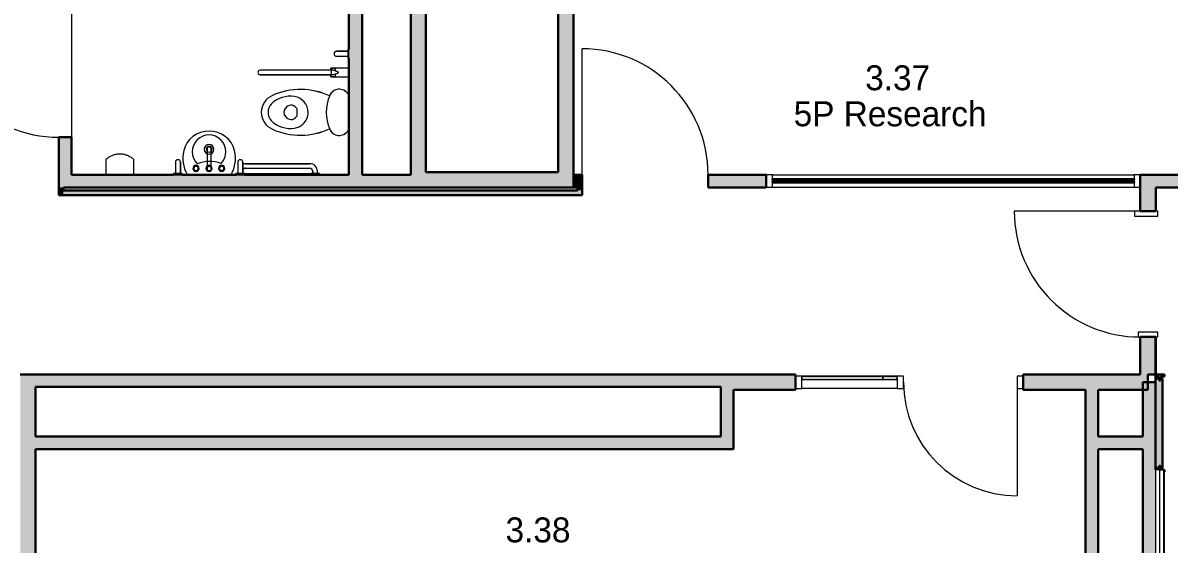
# Model space of a CAD drawing. Header units: millimetres. Extents: x 155927 to 317870, y -36033 to 97293.
# Drawn here: x 179020 to 188209, y 25546 to 29727 of the extents above; entities that cross this region are included whole.
import ezdxf

# ---------------------------------------------------------------- set-up
doc = ezdxf.new("R2010")
doc.units = ezdxf.units.MM
doc.header["$MEASUREMENT"] = 0
for name, color, linetype, lineweight in [('A-AREA-IDEN', 7, 'CONTINUOUS', 9), ('A-DOOR', 4, 'CONTINUOUS', 9), ('A-DOOR-FRAM', 4, 'CONTINUOUS', 18), ('A-GLAZ-CURT', 7, 'CONTINUOUS', 9), ('A-GLAZ-CWMG', 7, 'CONTINUOUS', 9), ('A-WALL', 7, 'CONTINUOUS', 9), ('A-WALL-PATT', 7, 'CONTINUOUS', 9), ('E-ELEC-FIXT', 91, 'CONTINUOUS', 9), ('I-FURN', 8, 'CONTINUOUS', 9), ('I-WALL', 7, 'CONTINUOUS', 9), ('P-SANR-FIXT', 7, 'CONTINUOUS', 9)]:
    doc.layers.add(name, color=color, linetype=linetype, lineweight=lineweight)
doc.styles.add('Century Gothic', font='GOTHIC.TTF', dxfattribs={"height": 200})

msp = doc.modelspace()

# ---------------------------------------------------------------- hatches: boundary and pattern name
at = {"layer": 'A-GLAZ-CURT'}
h = msp.add_hatch(color=256, dxfattribs=at)
h.paths.add_polyline_path([(185278.8, 28445.6), (185278.8, 28451.6), (185028.8, 28451.6), (185028.8, 28445.6)], flags=0)
h.paths.add_polyline_path([(185028.8, 28467.6), (185278.8, 28467.6), (185278.8, 28473.6), (185028.8, 28473.6)], flags=0)
h = msp.add_hatch(color=256, dxfattribs=at)
h.paths.add_polyline_path([(185278.8, 28445.6), (186178.8, 28445.6), (186178.8, 28451.6), (185278.8, 28451.6)], flags=0)
h.paths.add_polyline_path([(185278.8, 28467.6), (186178.8, 28467.6), (186178.8, 28473.6), (185278.8, 28473.6)], flags=0)
h = msp.add_hatch(color=256, dxfattribs=at)
h.paths.add_polyline_path([(186178.8, 28445.6), (187078.8, 28445.6), (187078.8, 28451.6), (186178.8, 28451.6)], flags=0)
h.paths.add_polyline_path([(186178.8, 28467.6), (187078.8, 28467.6), (187078.8, 28473.6), (186178.8, 28473.6)], flags=0)
h = msp.add_hatch(color=256, dxfattribs=at)
h.paths.add_polyline_path([(187078.8, 28445.6), (187928.8, 28445.6), (187928.8, 28451.6), (187078.8, 28451.6)], flags=0)
h.paths.add_polyline_path([(187078.8, 28467.6), (187928.8, 28467.6), (187928.8, 28473.6), (187078.8, 28473.6)], flags=0)
for points in [[(185264.9, 26866.1), (185914.9, 26866.1), (185914.9, 26891.1), (185264.9, 26891.1)], [(186029.9, 26866.1), (186029.9, 26891.1), (185914.9, 26891.1), (185914.9, 26866.1)]]:
    msp.add_hatch(color=256, dxfattribs=at).paths.add_polyline_path(points, flags=0)
at = {"layer": 'A-WALL-PATT'}
h = msp.add_hatch(color=256, dxfattribs=at)
h.paths.add_polyline_path([(183310.8, 28407.6), (183432.8, 28407.6), (183432.8, 33185.6), (183310.8, 33185.6), (183310.8, 28529.6)], flags=0)
h.paths.add_polyline_path([(183432.8, 34095.6), (183432.8, 34245.6), (183310.8, 34245.6), (183310.8, 34095.6)], flags=0)
for points in [[(182250.8, 28407.6), (182250.8, 33833.2), (182128.8, 33833.2), (182128.8, 28407.6)], [(181735.2, 28509.6), (181741.1, 28509.6), (181741.1, 30707.6), (181634.1, 30707.6), (181634.1, 28509.6)], [(179409.1, 28407.6), (182128.8, 28407.6), (182128.8, 28509.6), (179409.1, 28509.6), (179409.1, 28472.7)], [(182250.8, 28407.6), (183310.8, 28407.6), (183310.8, 28529.6), (182250.8, 28529.6)], [(183502.8, 28407.6), (183502.8, 28509.6), (183432.8, 28509.6), (183432.8, 28407.6)], [(189249.8, 28406.6), (189249.8, 28508.6), (188099.8, 28508.6), (188099.8, 28406.6), (188952.5, 28406.6)], [(179344.6, 28346.4), (179344.6, 28407.6), (179307.1, 28407.6), (179307.1, 28346.4), (179329.4, 28346.4)], [(183502.8, 28383.9), (183502.8, 28407.6), (183465.3, 28407.6), (183465.3, 28383.9)], [(183502.8, 28346.4), (183502.8, 28383.9), (179344.6, 28383.9), (179344.6, 28346.4), (181735.2, 28346.4)], [(179120.8, 15107.6), (179120.8, 16608.8), (179085.8, 16608.8), (179085.8, 17808.8), (179120.8, 17808.8), (179120.8, 24008.8), (179115.8, 24008.8), (179115.8, 25208.8), (179120.8, 25208.8), (179120.8, 26907.6), (178998.8, 26907.6), (178998.8, 15107.6)], [(179120.8, 26806.6), (183451.8, 26806.6), (183451.8, 26907.6), (179120.8, 26907.6)], [(184615.1, 26806.6), (184615.1, 26907.6), (183451.8, 26907.6), (183451.8, 26806.6), (184141, 26806.6)], [(184615.1, 26307.6), (184716.1, 26307.6), (184716.1, 26905.6), (184615.1, 26905.6), (184615.1, 26408.6)], [(187539.9, 22808.6), (187640.9, 22808.6), (187640.9, 26783.6), (187539.9, 26783.6), (187539.9, 22832.9)], [(184615.1, 26307.6), (184615.1, 26408.6), (179120.8, 26408.6), (179120.8, 26307.6), (184141, 26307.6)], [(187998.8, 26307.6), (187998.8, 26408.6), (187640.9, 26408.6), (187640.9, 26307.6)]]:
    msp.add_hatch(color=256, dxfattribs=at).paths.add_polyline_path(points, flags=0)
h = msp.add_hatch(color=256, dxfattribs=at)
h.paths.add_polyline_path([(179307.1, 28407.6), (179409.1, 28407.6), (179409.1, 28809.6), (179307.1, 28809.6)], flags=0)
h.paths.add_polyline_path([(179307.1, 29819.6), (179409.1, 29819.6), (179409.1, 30605.6), (179307.1, 30605.6)], flags=0)
h = msp.add_hatch(color=256, dxfattribs=at)
h.paths.add_polyline_path([(184978.8, 28407.6), (184978.8, 28509.6), (184512.8, 28509.6), (184512.8, 28407.6)], flags=0)
h.paths.add_polyline_path([(183432.8, 28407.6), (183502.8, 28407.6), (183502.8, 28509.6), (183432.8, 28509.6)], flags=0)
h = msp.add_hatch(color=256, dxfattribs=at)
h.paths.add_polyline_path([(188038.8, 26905.6), (188099.8, 26905.6), (188099.8, 27207.6), (187977.8, 27207.6), (187977.8, 26905.6)], flags=0)
h.paths.add_polyline_path([(188099.8, 28217.6), (188099.8, 28508.6), (187977.8, 28508.6), (187977.8, 28217.6)], flags=0)
h = msp.add_hatch(color=256, dxfattribs=at)
h.paths.add_polyline_path([(187039.9, 26783.6), (188038.8, 26783.6), (188038.8, 26905.6), (187039.9, 26905.6)], flags=0)
h.paths.add_polyline_path([(184716.1, 26783.6), (185214.9, 26783.6), (185214.9, 26905.6), (184716.1, 26905.6)], flags=0)
h = msp.add_hatch(color=256, dxfattribs=at)
h.paths.add_polyline_path([(188099.8, 15109.6), (188099.8, 16606.6), (187998.8, 16606.6), (187998.8, 15109.6)], flags=0)
h.paths.add_polyline_path([(188099.8, 19407.6), (188099.8, 20007.6), (187998.8, 20007.6), (187998.8, 19407.6)], flags=0)
h.paths.add_polyline_path([(188099.8, 22808.6), (188099.8, 26844.6), (187998.8, 26844.6), (187998.8, 22808.6)], flags=0)
h = msp.add_hatch(color=256, dxfattribs=at)
h.paths.add_polyline_path([(188155.8, 15141.6), (188155.8, 16691.6), (188099.8, 16691.6), (188099.8, 15141.6), (188101.8, 15141.6)], flags=0)
h.paths.add_polyline_path([(188099.8, 19423.6), (188155.8, 19423.6), (188155.8, 19991.6), (188099.8, 19991.6)], flags=0)
h.paths.add_polyline_path([(188155.8, 22723.6), (188155.8, 24142.8), (188099.8, 24142.8), (188099.8, 22723.6)], flags=0)
h.paths.add_polyline_path([(188099.8, 24158.8), (188155.8, 24158.8), (188155.8, 24326.8), (188099.8, 24326.8)], flags=0)
h.paths.add_polyline_path([(188155.8, 26158.8), (188155.8, 26875.6), (188099.8, 26875.6), (188099.8, 26158.8)], flags=0)

# ---------------------------------------------------------------- linework, layer by layer
at = {"layer": 'A-DOOR'}
for p, q in [((183502.8, 28509.6), (183502.8, 29519.6)), ((187977.8, 28217.6), (186967.8, 28217.6))]:
    msp.add_line(p, q, dxfattribs=at)
at = {"layer": 'A-DOOR', "lineweight": 20}
msp.add_line((186989.9, 26844.6), (186989.9, 25934.6), dxfattribs=at)
at = {"layer": 'A-DOOR'}
for centre, radius, start, end in [((179307.1, 29819.6), 1010, 180, 270), ((183502.8, 28509.6), 1010, 0, 90), ((187977.8, 28217.6), 1010, 180, 270), ((186989.9, 26844.6), 910, 180, 270)]:
    msp.add_arc(centre, radius, start, end, dxfattribs=at)
at = {"layer": 'A-DOOR-FRAM', "lineweight": 20}
for p, q in [((187977.8, 28217.6), (187931.8, 28217.6)), ((187931.8, 28217.6), (187931.8, 28177.6)), ((188117.8, 28217.6), (188099.8, 28217.6)), ((188117.8, 28177.6), (188117.8, 28217.6)), ((187931.8, 28177.6), (188117.8, 28177.6)), ((188117.8, 27247.6), (187959.8, 27247.6)), ((187959.8, 27247.6), (187959.8, 27207.6)), ((187959.8, 27207.6), (187977.8, 27207.6)), ((188099.8, 27207.6), (188117.8, 27207.6)), ((188117.8, 27207.6), (188117.8, 27247.6))]:
    msp.add_line(p, q, dxfattribs=at)
at = {"layer": 'A-GLAZ-CURT', "lineweight": 30}
for p, q in [((185278.8, 28473.6), (185028.8, 28473.6)), ((185028.8, 28473.6), (185028.8, 28467.6)), ((185028.8, 28467.6), (185278.8, 28467.6)), ((185278.8, 28451.6), (185028.8, 28451.6)), ((185028.8, 28451.6), (185028.8, 28445.6)), ((185028.8, 28445.6), (185278.8, 28445.6)), ((186178.8, 28473.6), (185278.8, 28473.6)), ((185278.8, 28473.6), (185278.8, 28467.6)), ((185278.8, 28467.6), (185278.8, 28473.6)), ((185278.8, 28467.6), (186178.8, 28467.6)), ((186178.8, 28451.6), (185278.8, 28451.6)), ((185278.8, 28451.6), (185278.8, 28445.6)), ((185278.8, 28445.6), (185278.8, 28451.6)), ((185278.8, 28445.6), (186178.8, 28445.6)), ((186178.8, 28467.6), (186178.8, 28473.6)), ((187078.8, 28473.6), (186178.8, 28473.6)), ((186178.8, 28473.6), (186178.8, 28467.6)), ((186178.8, 28467.6), (187078.8, 28467.6)), ((186178.8, 28445.6), (186178.8, 28451.6)), ((187078.8, 28451.6), (186178.8, 28451.6)), ((186178.8, 28451.6), (186178.8, 28445.6)), ((186178.8, 28445.6), (187078.8, 28445.6)), ((187078.8, 28467.6), (187078.8, 28473.6)), ((187928.8, 28473.6), (187078.8, 28473.6)), ((187078.8, 28473.6), (187078.8, 28467.6)), ((187078.8, 28467.6), (187928.8, 28467.6)), ((187078.8, 28445.6), (187078.8, 28451.6)), ((187928.8, 28451.6), (187078.8, 28451.6)), ((187078.8, 28451.6), (187078.8, 28445.6)), ((187078.8, 28445.6), (187928.8, 28445.6)), ((187928.8, 28467.6), (187928.8, 28473.6)), ((187928.8, 28445.6), (187928.8, 28451.6))]:
    msp.add_line(p, q, dxfattribs=at)
at = {"layer": 'A-GLAZ-CURT', "lineweight": 20}
for p, q in [((185914.9, 26891.1), (185264.9, 26891.1)), ((185264.9, 26891.1), (185264.9, 26866.1)), ((185264.9, 26866.1), (185914.9, 26866.1)), ((185914.9, 26866.1), (185914.9, 26891.1)), ((186029.9, 26891.1), (185914.9, 26891.1)), ((185914.9, 26891.1), (185914.9, 26866.1)), ((185914.9, 26866.1), (186029.9, 26866.1)), ((186029.9, 26866.1), (186029.9, 26891.1))]:
    msp.add_line(p, q, dxfattribs=at)
at = {"layer": 'A-GLAZ-CWMG', "lineweight": 20, "extrusion": (0, 0, -1)}
for p, q in [((185028.8, 28509.6), (184978.8, 28509.6)), ((184978.8, 28509.6), (184978.8, 28409.6)), ((185028.8, 28409.6), (185028.8, 28509.6)), ((184978.8, 28409.6), (185028.8, 28409.6)), ((186079.9, 26894.6), (186029.9, 26894.6)), ((186029.9, 26894.6), (186029.9, 26794.6)), ((186079.9, 26794.6), (186079.9, 26894.6)), ((187039.9, 26894.6), (186989.9, 26894.6)), ((186989.9, 26894.6), (186989.9, 26794.6)), ((187039.9, 26794.6), (187039.9, 26894.6)), ((186029.9, 26794.6), (186079.9, 26794.6)), ((186989.9, 26794.6), (187039.9, 26794.6))]:
    msp.add_line(p, q, dxfattribs=at)
at = {"layer": 'A-GLAZ-CWMG'}
for p, q in [((185028.8, 28509.6), (185278.8, 28509.6)), ((185278.8, 28509.6), (186178.8, 28509.6)), ((186178.8, 28509.6), (187078.8, 28509.6)), ((187078.8, 28509.6), (187928.8, 28509.6)), ((185028.8, 28409.6), (185278.8, 28409.6)), ((185278.8, 28409.6), (186178.8, 28409.6)), ((186178.8, 28409.6), (187078.8, 28409.6)), ((187078.8, 28409.6), (187928.8, 28409.6)), ((185914.9, 26894.6), (185264.9, 26894.6)), ((186029.9, 26894.6), (185914.9, 26894.6)), ((185914.9, 26794.6), (185264.9, 26794.6)), ((186029.9, 26794.6), (185914.9, 26794.6))]:
    msp.add_line(p, q, dxfattribs=at)
at = {"layer": 'A-GLAZ-CWMG', "lineweight": 20}
for p, q in [((187978.8, 28509.6), (187928.8, 28509.6)), ((187928.8, 28509.6), (187928.8, 28409.6)), ((187978.8, 28409.6), (187978.8, 28509.6)), ((187928.8, 28409.6), (187978.8, 28409.6)), ((185264.9, 26894.6), (185214.9, 26894.6)), ((185214.9, 26894.6), (185214.9, 26794.6)), ((185264.9, 26794.6), (185264.9, 26894.6)), ((185214.9, 26794.6), (185264.9, 26794.6))]:
    msp.add_line(p, q, dxfattribs=at)
at = {"layer": 'A-WALL', "lineweight": 30}
for p, q in [((188099.8, 28508.6), (187977.8, 28508.6)), ((187977.8, 28508.6), (187977.8, 28217.6)), ((187977.8, 28217.6), (188099.8, 28217.6)), ((188099.8, 27207.6), (187977.8, 27207.6)), ((187977.8, 27207.6), (187977.8, 26905.6)), ((188099.8, 26905.6), (188099.8, 27207.6)), ((179120.8, 26907.6), (178998.8, 26907.6)), ((185214.9, 26905.6), (184716.1, 26905.6)), ((185214.9, 26783.6), (185214.9, 26905.6)), ((187977.8, 26905.6), (187039.9, 26905.6)), ((187039.9, 26905.6), (187039.9, 26783.6)), ((188038.8, 26783.6), (188038.8, 26905.6)), ((188038.8, 26905.6), (188099.8, 26905.6)), ((188171.8, 26907.6), (188101.8, 26907.6)), ((188101.8, 26907.6), (188101.8, 26891.6)), ((188101.8, 26891.6), (188129.8, 26891.6)), ((188129.8, 26891.6), (188129.8, 26859.6)), ((188129.8, 26859.6), (188139.8, 26859.6)), ((188139.8, 26891.6), (188171.8, 26891.6)), ((188139.8, 26859.6), (188139.8, 26891.6)), ((188171.8, 26891.6), (188171.8, 26907.6)), ((179120.8, 26408.6), (179120.8, 26806.6)), ((184716.1, 26783.6), (185214.9, 26783.6)), ((187039.9, 26783.6), (187539.9, 26783.6)), ((187640.9, 26783.6), (188038.8, 26783.6)), ((179120.8, 25208.8), (179120.8, 26307.6)), ((188139.8, 26174.8), (188129.8, 26174.8)), ((188129.8, 26174.8), (188129.8, 26142.8)), ((188139.8, 26142.8), (188139.8, 26174.8)), ((188171.8, 26142.8), (188164.8, 26142.8)), ((188164.8, 26126.8), (188171.8, 26126.8)), ((188171.8, 26126.8), (188171.8, 26142.8))]:
    msp.add_line(p, q, dxfattribs=at)
at = {"layer": 'A-WALL'}
msp.add_line((188171.8, 24358.8), (188171.8, 26126.8), dxfattribs=at)
at = {"layer": 'E-ELEC-FIXT'}
for p, q in [((179756.9, 28669.8), (179750.6, 28668)), ((179763.4, 28671.2), (179756.9, 28669.8)), ((179769.9, 28672.5), (179763.4, 28671.2)), ((179776.4, 28673.4), (179769.9, 28672.5)), ((179783, 28674.1), (179776.4, 28673.4)), ((179789.6, 28674.6), (179783, 28674.1)), ((179796.2, 28674.7), (179789.6, 28674.6)), ((179802.8, 28674.6), (179796.2, 28674.7)), ((179809.4, 28674.3), (179802.8, 28674.6)), ((179815.9, 28673.7), (179809.4, 28674.3)), ((179822.5, 28672.8), (179815.9, 28673.7)), ((179829, 28671.6), (179822.5, 28672.8)), ((179835.4, 28670.2), (179829, 28671.6)), ((179841.8, 28668.6), (179835.4, 28670.2)), ((179687.5, 28633.1), (179684.1, 28630)), ((179692.6, 28637.4), (179687.5, 28633.1)), ((179697.8, 28641.5), (179692.6, 28637.4)), ((179703.1, 28645.3), (179697.8, 28641.5)), ((179708.6, 28649), (179703.1, 28645.3)), ((179714.2, 28652.4), (179708.6, 28649)), ((179720, 28655.6), (179714.2, 28652.4)), ((179725.9, 28658.6), (179720, 28655.6)), ((179731.9, 28661.3), (179725.9, 28658.6)), ((179738.1, 28663.8), (179731.9, 28661.3)), ((179744.3, 28666), (179738.1, 28663.8)), ((179750.6, 28668), (179744.3, 28666)), ((179848.2, 28666.7), (179841.8, 28668.6)), ((179854.4, 28664.5), (179848.2, 28666.7)), ((179860.5, 28662.1), (179854.4, 28664.5)), ((179866.6, 28659.4), (179860.5, 28662.1)), ((179872.5, 28656.5), (179866.6, 28659.4)), ((179878.3, 28653.4), (179872.5, 28656.5)), ((179884, 28650), (179878.3, 28653.4)), ((179889.6, 28646.5), (179884, 28650)), ((179895, 28642.7), (179889.6, 28646.5)), ((179900.2, 28638.6), (179895, 28642.7)), ((179905.3, 28634.4), (179900.2, 28638.6)), ((179910.2, 28630), (179905.3, 28634.4))]:
    msp.add_line(p, q, dxfattribs=at)
for points, knots in [([(179684.1, 28630), (179684.1, 28630.2), (179684.1, 28628.8), (179684.1, 28624), (179684.1, 28620.6), (179684.1, 28617.6), (179684.1, 28614.2), (179684.1, 28609.4), (179684.1, 28603.8), (179684.1, 28597.8), (179684.1, 28591.5), (179684.1, 28583.7), (179684.1, 28574.5), (179684.1, 28565.7), (179684.1, 28556.6), (179684.1, 28544.3), (179684.1, 28528.7), (179684.1, 28516), (179684.1, 28509.6)], [-1, -1, -1, -1, -0.861111, -0.791667, -0.756944, -0.722222, -0.6875, -0.652778, -0.583333, -0.548611, -0.513889, -0.444444, -0.388889, -0.333333, -0.277778, -0.222222, -0.111111, 0, 0, 0, 0]), ([(179910.2, 28509.6), (179910.2, 28517.6), (179910.2, 28529.4), (179910.2, 28545.1), (179910.2, 28554.7), (179910.2, 28562.3), (179910.2, 28569.7), (179910.2, 28578.9), (179910.2, 28587.5), (179910.2, 28594), (179910.2, 28599.6), (179910.2, 28605.8), (179910.2, 28612.1), (179910.2, 28617.6), (179910.2, 28622.3), (179910.2, 28625.9), (179910.2, 28628.4), (179910.2, 28629.8), (179910.2, 28630), (179910.2, 28630)], [-1, -1, -1, -1, -0.861111, -0.791667, -0.722222, -0.6875, -0.652778, -0.583333, -0.513889, -0.479167, -0.444444, -0.388889, -0.333333, -0.277778, -0.222222, -0.166667, -0.111111, -0.055556, 0, 0, 0, 0])]:
    msp.add_open_spline(points, degree=3, knots=knots, dxfattribs=at)
at = {"layer": 'I-FURN'}
for p, q in [((188134.8, 26142.8), (188099.8, 26142.8)), ((188099.8, 26142.8), (188099.8, 24342.8)), ((188134.8, 26142.8), (188164.8, 26142.8)), ((188134.8, 24342.8), (188134.8, 26142.8)), ((188134.8, 24342.8), (188134.8, 26142.8)), ((188164.8, 26142.8), (188164.8, 24342.8))]:
    msp.add_line(p, q, dxfattribs=at)
at = {"layer": 'I-WALL', "lineweight": 30}
for p, q in [((182128.8, 33833.2), (182128.8, 28509.6)), ((182250.8, 28529.6), (182250.8, 33833.2)), ((183310.8, 33185.6), (183310.8, 28529.6)), ((183432.8, 28509.6), (183432.8, 33185.6)), ((181741.1, 28509.6), (181741.1, 30707.6)), ((181634.1, 30605.6), (181634.1, 29514.6)), ((181634.1, 29444.6), (181634.1, 28509.6)), ((179307.1, 28809.6), (179307.1, 28407.6)), ((179409.1, 28809.6), (179307.1, 28809.6)), ((179409.1, 28509.6), (179409.1, 28809.6)), ((180227.6, 28509.6), (179409.1, 28509.6)), ((180727.6, 28509.6), (180297.6, 28509.6)), ((181634.1, 28509.6), (180797.6, 28509.6)), ((182128.8, 28509.6), (181741.1, 28509.6)), ((183310.8, 28529.6), (182250.8, 28529.6)), ((183502.8, 28509.6), (183432.8, 28509.6)), ((183502.8, 28509.6), (183432.8, 28509.6)), ((183432.8, 28509.6), (183432.8, 28407.6)), ((183502.8, 28407.6), (183502.8, 28509.6)), ((183502.8, 28407.6), (183502.8, 28509.6)), ((184978.8, 28509.6), (184512.8, 28509.6)), ((184512.8, 28509.6), (184512.8, 28407.6)), ((184978.8, 28407.6), (184978.8, 28509.6)), ((189249.8, 28508.6), (188099.8, 28508.6)), ((179307.1, 28407.6), (179307.1, 28346.4)), ((179344.6, 28407.6), (179409.1, 28407.6)), ((179344.6, 28383.9), (179344.6, 28407.6)), ((179409.1, 28407.6), (182128.8, 28407.6)), ((182128.8, 28407.6), (182250.8, 28407.6)), ((182250.8, 28407.6), (183310.8, 28407.6)), ((183310.8, 28407.6), (183432.8, 28407.6)), ((183432.8, 28407.6), (183502.8, 28407.6)), ((183432.8, 28407.6), (183502.8, 28407.6)), ((183502.8, 28407.6), (183465.3, 28407.6)), ((183465.3, 28407.6), (183465.3, 28383.9)), ((183502.8, 28383.9), (183502.8, 28407.6)), ((184512.8, 28407.6), (184978.8, 28407.6)), ((188101.8, 28406.6), (189249.8, 28406.6)), ((188101.8, 28217.6), (188101.8, 28406.6)), ((179307.1, 28346.4), (179344.6, 28346.4)), ((183465.3, 28383.9), (179344.6, 28383.9)), ((179344.6, 28346.4), (183502.8, 28346.4)), ((183502.8, 28346.4), (183502.8, 28383.9)), ((188099.8, 28217.6), (188101.8, 28217.6)), ((188101.8, 27207.6), (188099.8, 27207.6)), ((188099.8, 27207.6), (188099.8, 26875.6)), ((188101.8, 26875.6), (188101.8, 27207.6)), ((183451.8, 26907.6), (179120.8, 26907.6)), ((184615.1, 26907.6), (183451.8, 26907.6)), ((184615.1, 26905.6), (184615.1, 26907.6)), ((184716.1, 26905.6), (184615.1, 26905.6)), ((188099.8, 26844.6), (187998.8, 26844.6)), ((187998.8, 26844.6), (187998.8, 26408.6)), ((188099.8, 26875.6), (188099.8, 26158.8)), ((188099.8, 26142.8), (188099.8, 26844.6)), ((188155.8, 26875.6), (188101.8, 26875.6)), ((188155.8, 26158.8), (188155.8, 26875.6)), ((179120.8, 26806.6), (183451.8, 26806.6)), ((183451.8, 26806.6), (184615.1, 26806.6)), ((184615.1, 26806.6), (184615.1, 26408.6)), ((184716.1, 26307.6), (184716.1, 26783.6)), ((187539.9, 26783.6), (187539.9, 22808.6)), ((187640.9, 26408.6), (187640.9, 26783.6)), ((184615.1, 26408.6), (179120.8, 26408.6)), ((187998.8, 26408.6), (187640.9, 26408.6)), ((179120.8, 26307.6), (184615.1, 26307.6)), ((184615.1, 26307.6), (184716.1, 26307.6)), ((187640.9, 26307.6), (187998.8, 26307.6)), ((187640.9, 24074.9), (187640.9, 26307.6)), ((187998.8, 26307.6), (187998.8, 24074.9)), ((188099.8, 26158.8), (188155.8, 26158.8))]:
    msp.add_line(p, q, dxfattribs=at)
at = {"layer": 'I-WALL'}
msp.add_line((188155.8, 26158.8), (188155.8, 26142.8), dxfattribs=at)
at = {"layer": 'P-SANR-FIXT'}
for p, q in [((179412.6, 28509.6), (179412.6, 30009.6)), ((181624.1, 29499.8), (181534.1, 29499.8)), ((181534.1, 29499.8), (181624.1, 29499.8)), ((181634.1, 29514.6), (181624.1, 29514.6)), ((181624.1, 29514.6), (181624.1, 29499.8)), ((181634.1, 29514.6), (181624.1, 29514.6)), ((181624.1, 29514.6), (181624.1, 29444.6)), ((181634.1, 29444.6), (181634.1, 29514.6)), ((181634.1, 29444.6), (181634.1, 29514.6)), ((181534.1, 29459.6), (181624.1, 29459.6)), ((181534.1, 29459.6), (181624.1, 29459.6)), ((181624.1, 29459.6), (181624.1, 29444.6)), ((181624.1, 29444.6), (181634.1, 29444.6)), ((181624.1, 29444.6), (181634.1, 29444.6)), ((181487.7, 29347.6), (180921.7, 29347.6)), ((181501.7, 29347.6), (180921.7, 29347.6)), ((181634.1, 29364.7), (181487.7, 29364.7)), ((181487.7, 29364.7), (181487.7, 29347.6)), ((181487.7, 29347.6), (181487.7, 29364.7)), ((181487.7, 29364.7), (181522.6, 29364.7)), ((181522.6, 29364.7), (181522.6, 29343.4)), ((181634.1, 29364.7), (181522.6, 29364.7)), ((181522.6, 29315.8), (181522.6, 29294.5)), ((180921.7, 29311.6), (181487.7, 29311.6)), ((181501.7, 29311.6), (180921.7, 29311.6)), ((181487.7, 29311.6), (181487.7, 29294.5)), ((181487.7, 29294.5), (181487.7, 29311.6)), ((181487.7, 29294.5), (181634.1, 29294.5)), ((181522.6, 29294.5), (181487.7, 29294.5)), ((181522.6, 29294.5), (181634.1, 29294.5)), ((181634.1, 29156.5), (181625.2, 29156.5)), ((181634.1, 29156.5), (181625.2, 29156.5)), ((181203.6, 29052.7), (181215.9, 29040.4)), ((181215.9, 29040.4), (181215.9, 28978.8)), ((181215.9, 28978.8), (181203.6, 28966.5)), ((181625.2, 28862.7), (181634.1, 28862.7)), ((181625.2, 28862.7), (181634.1, 28862.7)), ((180497.6, 28724.5), (180497.6, 28580.3)), ((180527.6, 28724.5), (180527.6, 28580.3)), ((180242.6, 28609.6), (180242.6, 28519.6)), ((180242.6, 28609.6), (180242.6, 28519.6)), ((180282.8, 28519.6), (180282.8, 28609.6)), ((180282.8, 28609.6), (180282.8, 28519.6)), ((180742.6, 28609.6), (180742.6, 28519.6)), ((180742.6, 28609.6), (180742.6, 28519.6)), ((180782.8, 28519.6), (180782.8, 28609.6)), ((180782.8, 28609.6), (180782.8, 28519.6)), ((181319.6, 28597.6), (180805.6, 28597.6)), ((180805.6, 28597.6), (181319.6, 28597.6)), ((181612.6, 28509.6), (179412.6, 28509.6)), ((180242.6, 28519.6), (180227.6, 28519.6)), ((180227.6, 28519.6), (180227.6, 28509.6)), ((180227.6, 28519.6), (180227.6, 28509.6)), ((180297.6, 28519.6), (180227.6, 28519.6)), ((180227.6, 28509.6), (180297.6, 28509.6)), ((180227.6, 28509.6), (180297.6, 28509.6)), ((180297.6, 28519.6), (180282.8, 28519.6)), ((180297.6, 28509.6), (180297.6, 28519.6)), ((180297.6, 28509.6), (180297.6, 28519.6)), ((180742.6, 28519.6), (180727.6, 28519.6)), ((180727.6, 28519.6), (180727.6, 28509.6)), ((180727.6, 28519.6), (180727.6, 28509.6)), ((180797.6, 28519.6), (180727.6, 28519.6)), ((180727.6, 28509.6), (180797.6, 28509.6)), ((180727.6, 28509.6), (180797.6, 28509.6)), ((180797.6, 28519.6), (180782.8, 28519.6)), ((180797.6, 28509.6), (180797.6, 28519.6)), ((180797.6, 28509.6), (180797.6, 28519.6)), ((180797.6, 28519.6), (181397.6, 28519.6)), ((180805.6, 28561.6), (181319.6, 28561.6)), ((180805.6, 28561.6), (181319.6, 28561.6)), ((181344.6, 28519.6), (181327.6, 28519.6)), ((181327.6, 28519.6), (181327.6, 28509.6)), ((181327.6, 28519.6), (181327.6, 28509.6)), ((181397.6, 28519.6), (181327.6, 28519.6)), ((181344.6, 28536.6), (181344.6, 28519.6)), ((181344.6, 28519.6), (181344.6, 28536.6)), ((181380.6, 28519.6), (181380.6, 28536.6)), ((181380.6, 28519.6), (181380.6, 28536.6)), ((181397.6, 28519.6), (181380.6, 28519.6)), ((181397.6, 28509.6), (181397.6, 28519.6)), ((181397.6, 28519.6), (181397.6, 28509.6))]:
    msp.add_line(p, q, dxfattribs=at)
for centre, radius, start, end in [((181534.1, 29479.7), 20.1, 90, 270), ((181534.1, 29479.7), 20.1, 90, 270), ((180921.7, 29329.6), 18, 90, 270), ((180921.7, 29329.6), 18, 90, 270), ((181081.2, 29008.2), 150, 113.79689, 179.46886), ((181081.2, 29008.2), 150, 113.79689, 179.46886), ((181163.8, 28919.1), 219.9, 80.90608, 134.39736), ((181246, 28634.6), 558.4, 65.39027, 113.79689), ((181246, 28634.6), 558.4, 65.35449, 113.79689), ((181178.2, 29009.6), 128.2, 359.99847, 80.90608), ((181796.2, 29009.6), 344.3, 156.87823, 203.12177), ((181555.4, 29112.4), 82.5, 32.27446, 158.81924), ((181555.4, 29112.4), 82.5, 32.27446, 156.87823), ((181067, 29017.9), 81.6, 134.39736, 185.83548), ((181170.6, 29009.6), 58.1, 107.18646, 252.81705), ((181168.2, 29017.4), 50, 45, 107.18646), ((181081.2, 29011), 150, 180.53114, 246.20311), ((181081.2, 29011), 150, 180.53114, 246.20311), ((181067, 29001.3), 81.6, 174.16452, 225.60264), ((181168.2, 29001.9), 50, 252.81705, 315), ((181178.2, 29009.6), 128.2, 312.44528, 0.00153), ((180506.8, 28654.7), 203.5, 88.34422, 166.36495), ((180506.8, 28654.7), 203.5, 88.34422, 166.36495), ((180518.5, 28654.7), 203.5, 13.63505, 91.65578), ((180518.5, 28654.7), 203.5, 13.63505, 91.65578), ((181163.8, 29100.1), 219.9, 225.60264, 279.09392), ((181246, 29384.7), 558.4, 246.20311, 294.64551), ((181246, 29384.7), 558.4, 246.20311, 294.60973), ((181178.2, 29009.6), 128.2, 279.09392, 312.44528), ((181555.4, 28906.8), 82.5, 201.18076, 327.72554), ((181555.4, 28906.8), 82.5, 203.12177, 327.72554), ((180512.6, 28693.2), 135, 315.46291, 225.05561), ((180566, 28640.4), 264.4, 166.36495, 209.63505), ((180566, 28640.4), 264.4, 166.36495, 209.63505), ((180512.6, 28713.2), 38.6, 0, 180), ((180512.6, 28713.2), 38.6, 180, 0), ((180512.6, 28713.2), 23.5, 0, 180), ((180512.6, 28713.2), 23.5, 180, 0), ((180459.3, 28640.4), 264.4, 330.36495, 13.63505), ((180459.3, 28640.4), 264.4, 330.36495, 13.63505), ((180262.7, 28609.6), 20.1, 0, 180), ((180262.7, 28609.6), 20.1, 0, 180), ((180408.3, 28560.3), 25, 0, 180), ((180514.2, 28349.3), 266.6, 69.19864, 111.31988), ((180512.6, 28560.3), 25, 0, 180), ((180613.9, 28560.3), 25, 0, 180), ((180613.9, 28560.3), 17, 0, 180), ((180762.7, 28609.6), 20.1, 0, 180), ((180762.7, 28609.6), 20.1, 0, 180), ((180805.6, 28536.6), 61, 90, 112.48187), ((180805.6, 28536.6), 61, 90, 112.20696), ((181319.6, 28536.6), 61, 0, 90), ((181319.6, 28536.6), 61, 0, 90), ((180408.3, 28560.3), 25, 180, 0), ((180408.3, 28559.3), 17, 0, 180), ((180408.3, 28559.3), 17, 180, 0), ((180512.6, 28560.3), 25, 180, 0), ((180513.4, 28558.9), 16.8, 90, 270), ((180513.4, 28558.9), 16.8, 270, 90), ((180613.9, 28560.3), 25, 180, 0), ((180613.9, 28560.3), 17, 180, 0), ((180805.6, 28536.6), 25, 90, 166.82737), ((180805.6, 28536.6), 25, 90, 157.24282), ((181319.6, 28536.6), 25, 0, 90), ((181319.6, 28536.6), 25, 0, 90)]:
    msp.add_arc(centre, radius, start, end, dxfattribs=at)
msp.add_ellipse((180512.6, 28724.5), major_axis=(15, 0), ratio=0.428525, start_param=0, end_param=3.141593, dxfattribs=at)
for points, knots in [([(181501.7, 29347.6), (181500, 29347.6), (181497, 29347.2), (181494, 29345), (181492.3, 29342.2), (181491.3, 29339.5), (181490.7, 29336.5), (181490.3, 29332.8), (181490.2, 29328.7), (181490.4, 29324.4), (181491, 29321.1), (181491.7, 29318.7), (181492.5, 29316.6), (181493.9, 29314.4), (181496.8, 29312.1), (181499.6, 29311.6), (181501.7, 29311.6)], [0, 0, 0, 0, 0.111111, 0.222222, 0.277778, 0.333333, 0.388889, 0.444444, 0.513889, 0.583333, 0.652778, 0.6875, 0.722222, 0.791667, 0.861111, 1, 1, 1, 1]), ([(181522.6, 29343.4), (181525, 29342.9), (181529.7, 29341.8), (181535.8, 29339.9), (181540.7, 29337.8), (181544.5, 29335.6), (181547.1, 29333.2), (181548.4, 29330.8), (181548.4, 29328.4), (181547.1, 29326), (181544.5, 29323.7), (181540.7, 29321.4), (181534.1, 29318.7), (181527.5, 29316.9), (181522.6, 29315.8)], [0, 0, 0, 0, 0.076923, 0.153846, 0.230769, 0.307692, 0.384615, 0.461538, 0.538462, 0.615385, 0.692308, 0.769231, 0.846154, 1, 1, 1, 1])]:
    msp.add_open_spline(points, degree=3, knots=knots, dxfattribs=at)
for points in [[(181522.6, 29343.4), (181520, 29344), (181515, 29345.2), (181507.9, 29347), (181503.7, 29347.6), (181501.7, 29347.6)], [(181501.7, 29311.6), (181503.7, 29311.6), (181507.9, 29312.2), (181515, 29314), (181520, 29315.3), (181522.6, 29315.8)]]:
    msp.add_open_spline(points, degree=3, dxfattribs=at)

# ---------------------------------------------------------------- texts
at = {"layer": 'A-AREA-IDEN', "style": 'Century Gothic'}
for s, p in [('3.37', (185772.7, 29186.8)), ('5P Research', (185199.2, 28897.8)), ('3.38', (182889.3, 25560.1))]:
    msp.add_text(s, height=200, dxfattribs=at).set_placement(p)

doc.saveas('drawing.dxf')
